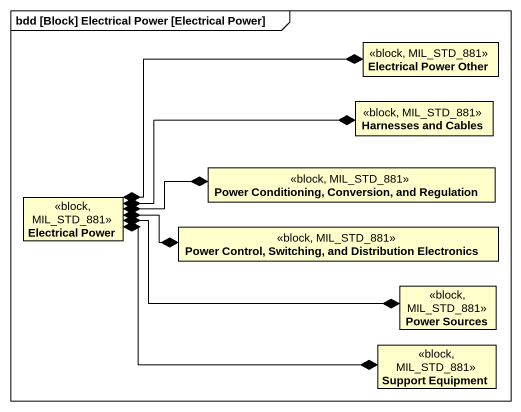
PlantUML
@startuml
mainframe bdd [Block] Electrical Power [Electrical Power]
hide circle
hide empty members
class "Electrical Power Other" as Electrical_Power_Other <<block, MIL_STD_881>>
class "Harnesses and Cables" as Harnesses_and_Cables <<block, MIL_STD_881>>
class "Power Conditioning, Conversion, and Regulation" as Power_Conditioning <<block, MIL_STD_881>>
class "Electrical Power" as Electrical_Power <<block, MIL_STD_881>>
class "Power Control, Switching, and Distribution Electronics" as Power_Control_Switching_and <<block, MIL_STD_881>>
class "Power Sources" as Power_Sources <<block, MIL_STD_881>>
class "Support Equipment" as Support_Equipment <<block, MIL_STD_881>>
Electrical_Power *-right-* Electrical_Power_Other
Electrical_Power *-right-* Harnesses_and_Cables
Electrical_Power *-right-* Power_Conditioning
Electrical_Power *-right-* Power_Control_Switching_and
Electrical_Power *-right-* Power_Sources
Electrical_Power *-right-* Support_Equipment
@enduml
